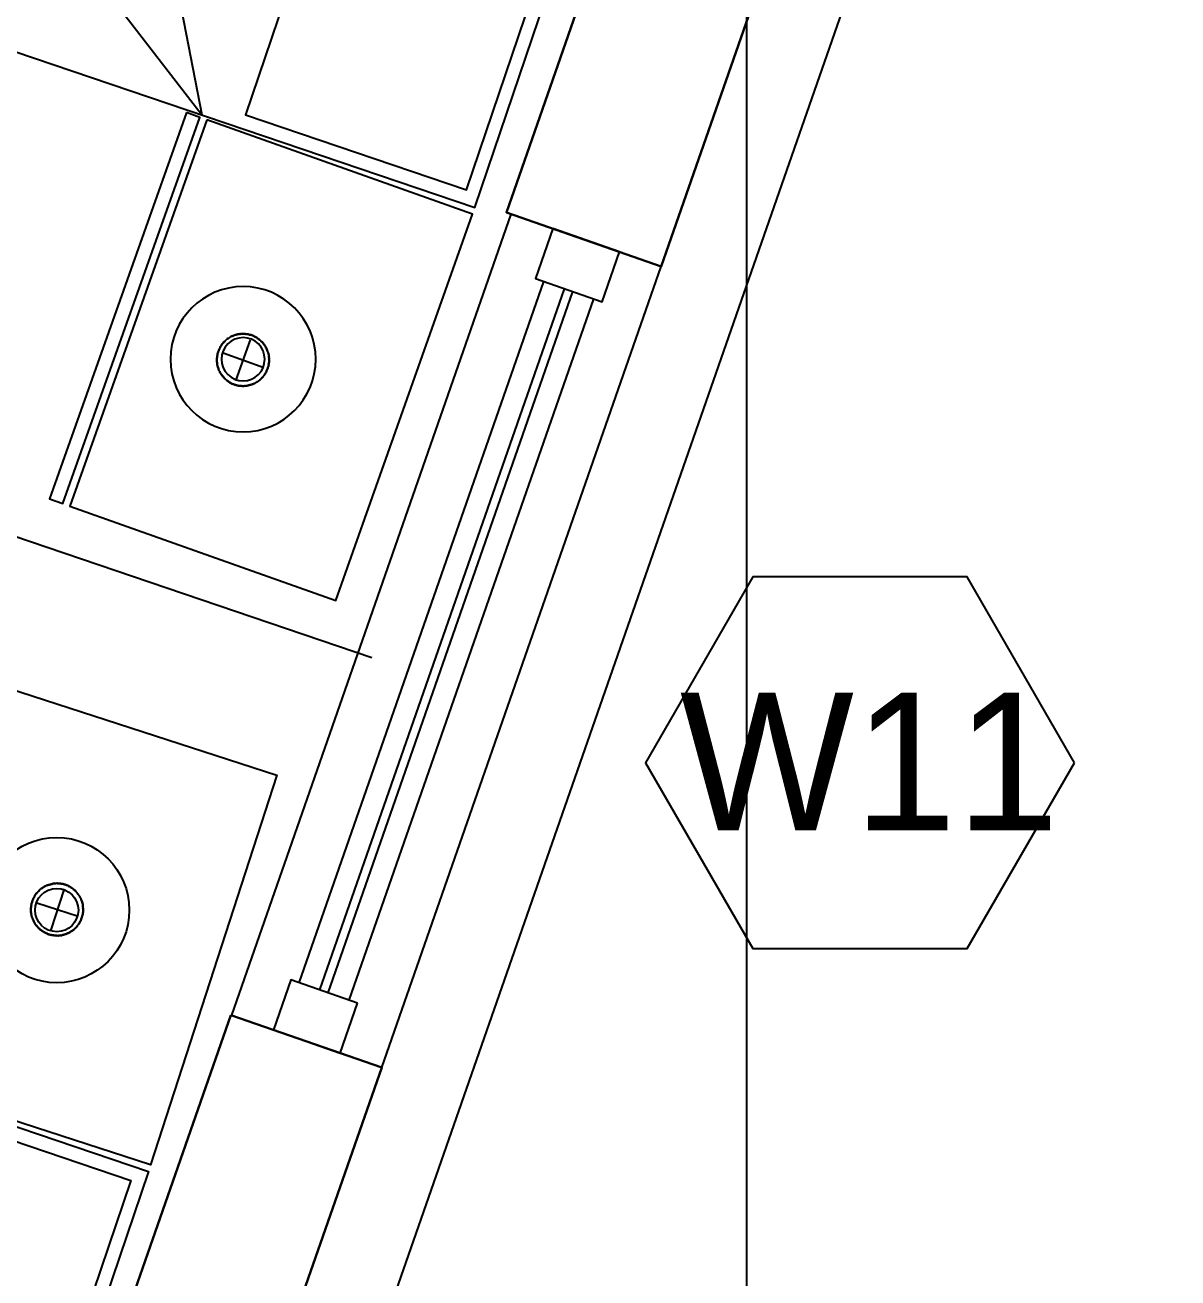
# Model space of a CAD drawing. Header units: millimetres. Extents: x 173236 to 801264, y -94969 to 615039.
# Drawn here: x 651589 to 653248, y 62637 to 64440 of the extents above; entities that cross this region are included whole.
import ezdxf
from ezdxf.enums import TextEntityAlignment as Align

# ---------------------------------------------------------------- set-up
doc = ezdxf.new("R2010")
doc.units = ezdxf.units.MM
doc.header["$MEASUREMENT"] = 0
doc.header["$PDMODE"] = 2
doc.layers.add('00-Def-points', color=7, linetype='Continuous', plot=False)
for name, color, linetype in [('VOX-A-ANNO-DIMS', 160, 'Continuous'), ('VOX-A-ANNO-GRID-LINE', 254, 'Continuous'), ('VOX-A-ANNO-WNTAG', 183, 'Continuous'), ('VOX-A-ELEV-1-NEAR', 130, 'Continuous'), ('VOX-A-FLOOR-LINE', 253, 'Continuous'), ('VOX-A-FURN-LAYOUT', 93, 'Continuous'), ('VOX-A-WINDOW', 2, 'Continuous'), ('VOX-A-WINDOW-SILL', 55, 'Continuous')]:
    doc.layers.add(name, color=color, linetype=linetype)
doc.layers.add('VOX-A-WALL-SECT', color=1, linetype='Continuous', lineweight=30)
doc.styles.add('1.5 mm Rotis Annotative', font='', dxfattribs={"height": 1.5})
doc.styles.add('2 mm Rotis Annotative', font='', dxfattribs={"height": 2})
doc.styles.get('1.5 mm Rotis Annotative').set_extended_font_data('Rotis Sans Serif')
doc.styles.get('2 mm Rotis Annotative').set_extended_font_data('Rotis Sans Serif')
doc.linetypes.add('ZIGZAG', pattern='A,0.0001,-0.2,[131,ltypeshp.shx,S=0.2,R=0,X=-0.2,Y=0],-0.4,[131,ltypeshp.shx,S=0.2,R=180,X=0.2,Y=0],-0.2', length=0.8001)
doc.dimstyles.new('1.5 mm Rotis Annotative', dxfattribs={"dimtxt": 1.5, "dimasz": 1, "dimexe": 1.5, "dimexo": 0, "dimgap": 1, "dimtad": 1, "dimdec": 0, "dimrnd": 5, "dimzin": 0, "dimdsep": 46, "dimtxsty": '1.5 mm Rotis Annotative', "dimblk": 'ARCHTICK', "dimcen": 0.09, "dimdle": 1, "dimadec": 0, "dimazin": 0, "dimtfac": 1, "dimtdec": 0, "dimtofl": 0, "dimtmove": 1, "dimatfit": 3, "dimfxl": 2, "dimfxlon": 1, "dimtolj": 1, "dimtzin": 0, "dimarcsym": 0})

# ---------------------------------------------------------------- blocks, each defined once
blk = doc.blocks.new('dd')
at = {"layer": 'VOX-A-ANNO-GRID-LINE', "transparency": 33554610}
blk.add_line((720702.9, 167663.3), (720702.9, 143734.2), dxfattribs=at)
blk = doc.blocks.new('VOX-A-WINDOW-TAG')
at = {"layer": 'VOX-A-ANNO-WNTAG'}
blk.add_lwpolyline([(3.114, -0.014), (1.571, 2.658), (-1.515, 2.658), (-3.059, -0.014), (-1.515, -2.687), (1.571, -2.687)], close=True, dxfattribs=at)
at = {"style": '2 mm Rotis Annotative', "flags": 1}
blk.add_attdef('WINDOWDIMENSION', text='', height=1.984, dxfattribs=at).set_placement((0.451, -3.053), align=Align.MIDDLE_CENTER)
at = {"layer": 'VOX-A-ANNO-WNTAG', "style": '2 mm Rotis Annotative'}
blk.add_attdef('W1', text='', height=1.984, dxfattribs=at).set_placement((0.163, 0.003), align=Align.MIDDLE)
blk = doc.blocks.new('DOOR & WINDOW')
at = {"xscale": 100, "yscale": 100, "zscale": 100}
blk.add_blockref('VOX-A-WINDOW-TAG', (767727.3, 146793.2), dxfattribs=at).add_auto_attribs({'W1': 'W11'})
blk = doc.blocks.new('*U367')
at = {"layer": 'VOX-A-WINDOW'}
for p, q in [((3, 1.5), (45.066, 1.5)), ((3, 0.25), (45.066, 0.25)), ((3, -0.25), (45.066, -0.25)), ((3, -1.5), (45.066, -1.5))]:
    blk.add_line(p, q, dxfattribs=at)
for points in [[(3, 2), (3, -2), (0, -2), (0, 2)], [(48.066, 2), (48.066, -2), (45.066, -2), (45.066, 2)]]:
    blk.add_lwpolyline(points, close=True, dxfattribs=at)
at = {"layer": 'VOX-A-WINDOW-SILL'}
for p, q in [((0, 4.5), (48.066, 4.5)), ((0, -4.5), (48.066, -4.5))]:
    blk.add_line(p, q, dxfattribs=at)
blk = doc.blocks.new('TYPICAL FLOOR PLAN')
at = {"layer": 'VOX-A-FLOOR-LINE'}
blk.add_lwpolyline([(990589.6, 124212.1), (998958.6, 121312), (995728.7, 112053.3), (994816.9, 112053.6), (994816.9, 112178.3), (985635.3, 112179.7)], dxfattribs=at)
at = {"layer": 'VOX-A-WALL-SECT'}
blk.add_lwpolyline([(998395.4, 120793.3), (998047.2, 119795.1), (998269.9, 119717.4), (998618.2, 120715.6)], dxfattribs=at)
blk.add_lwpolyline([(997650.6, 118640.2), (997392.9, 117901.6), (997610.1, 117825.8), (997867.8, 118564.6)], close=True, dxfattribs=at)
at = {"layer": 'VOX-A-ANNO-DIMS', "xscale": -25.39999999999998, "yscale": 25.39999999999998, "zscale": 25.4, "rotation": 250.7681533820967}
blk.add_blockref('*U367', (997759.9, 118602.3), dxfattribs=at)
blk = doc.blocks.new('BED3')
at = {"layer": 'VOX-A-FURN-LAYOUT', "lineweight": -3}
for points in [[(4932.245, 1312.428), (4932.245, 1276.436), (4854.251, 1276.436), (4854.251, 1312.428)], [(4891.245, 1312.644), (4901.044, 1296.641), (4870.569, 1276.436)], [(4868.252, 1311.643), (4868.252, 1277.241), (4855.037, 1277.241), (4855.037, 1311.643)]]:
    blk.add_lwpolyline(points, close=True, dxfattribs=at)
blk = doc.blocks.new('ST')
at = {"layer": 'VOX-A-FURN-LAYOUT', "lineweight": -3}
for points in [[(4870.235, 1276.043), (4870.235, 1252.833), (4854.251, 1252.833), (4854.251, 1276.043)], [(4871.452, 1276.043), (4871.452, 1252.833), (4870.647, 1252.833), (4870.647, 1276.043)], [(4863.264, 1265.302), (4863.284, 1265.322), (4863.323, 1265.322), (4863.362, 1265.341), (4863.323, 1265.322), (4863.284, 1265.322), (4863.264, 1265.302), (4863.225, 1265.302), (4863.186, 1265.283), (4863.146, 1265.263), (4863.127, 1265.243), (4863.087, 1265.243), (4863.048, 1265.224), (4863.028, 1265.204), (4863.048, 1265.224), (4863.087, 1265.243), (4863.127, 1265.243), (4863.146, 1265.263), (4863.186, 1265.283), (4863.225, 1265.302)], [(4863.5, 1265.361), (4863.46, 1265.361), (4863.421, 1265.361), (4863.402, 1265.341), (4863.362, 1265.341), (4863.402, 1265.341), (4863.421, 1265.361), (4863.46, 1265.361)], [(4863.539, 1265.381), (4863.5, 1265.361), (4863.539, 1265.381), (4863.578, 1265.381), (4863.618, 1265.381), (4863.578, 1265.381)], [(4863.716, 1265.4), (4863.676, 1265.4), (4863.637, 1265.381), (4863.618, 1265.381), (4863.637, 1265.381), (4863.676, 1265.4), (4863.716, 1265.4), (4863.755, 1265.4), (4863.794, 1265.4), (4863.834, 1265.4), (4863.853, 1265.381), (4863.834, 1265.4), (4863.794, 1265.4), (4863.755, 1265.4)], [(4864.01, 1265.361), (4863.971, 1265.381), (4863.932, 1265.381), (4863.892, 1265.381), (4863.853, 1265.381), (4863.892, 1265.381), (4863.932, 1265.381), (4863.971, 1265.381)], [(4864.069, 1265.361), (4864.05, 1265.361), (4864.01, 1265.361), (4864.05, 1265.361), (4864.069, 1265.361), (4864.108, 1265.341), (4864.148, 1265.341), (4864.108, 1265.341)], [(4864.324, 1265.283), (4864.344, 1265.263), (4864.383, 1265.243), (4864.423, 1265.243), (4864.442, 1265.224), (4864.481, 1265.204), (4864.442, 1265.224), (4864.423, 1265.243), (4864.383, 1265.243), (4864.344, 1265.263), (4864.324, 1265.283), (4864.285, 1265.302), (4864.246, 1265.302), (4864.226, 1265.322), (4864.187, 1265.322), (4864.148, 1265.341), (4864.187, 1265.322), (4864.226, 1265.322), (4864.246, 1265.302), (4864.285, 1265.302)], [(4862.518, 1264.733), (4862.498, 1264.713), (4862.479, 1264.674), (4862.459, 1264.635), (4862.439, 1264.615), (4862.439, 1264.576), (4862.42, 1264.536), (4862.4, 1264.517), (4862.38, 1264.477), (4862.38, 1264.438), (4862.361, 1264.419), (4862.341, 1264.379), (4862.341, 1264.34), (4862.322, 1264.301), (4862.322, 1264.281), (4862.302, 1264.242), (4862.302, 1264.203), (4862.302, 1264.163), (4862.282, 1264.124), (4862.282, 1264.085), (4862.282, 1264.065), (4862.282, 1264.026), (4862.282, 1263.987), (4862.282, 1263.947), (4862.282, 1263.908), (4862.282, 1263.869), (4862.282, 1263.849), (4862.282, 1263.81), (4862.282, 1263.771), (4862.282, 1263.731), (4862.282, 1263.692), (4862.302, 1263.653), (4862.302, 1263.633), (4862.302, 1263.594), (4862.322, 1263.555), (4862.322, 1263.515), (4862.341, 1263.476), (4862.341, 1263.456), (4862.361, 1263.417), (4862.38, 1263.378), (4862.38, 1263.339), (4862.4, 1263.319), (4862.42, 1263.28), (4862.4, 1263.319), (4862.38, 1263.339), (4862.38, 1263.378), (4862.361, 1263.417), (4862.341, 1263.456), (4862.341, 1263.476), (4862.322, 1263.515), (4862.322, 1263.555), (4862.302, 1263.594), (4862.302, 1263.633), (4862.302, 1263.653), (4862.282, 1263.692), (4862.282, 1263.731), (4862.282, 1263.771), (4862.282, 1263.81), (4862.282, 1263.849), (4862.282, 1263.869), (4862.282, 1263.908), (4862.282, 1263.947), (4862.282, 1263.987), (4862.282, 1264.026), (4862.282, 1264.065), (4862.282, 1264.085), (4862.282, 1264.124), (4862.302, 1264.163), (4862.302, 1264.203), (4862.302, 1264.242), (4862.322, 1264.281), (4862.322, 1264.301), (4862.341, 1264.34), (4862.341, 1264.379), (4862.361, 1264.419), (4862.38, 1264.438), (4862.38, 1264.477), (4862.4, 1264.517), (4862.42, 1264.536), (4862.439, 1264.576), (4862.439, 1264.615), (4862.459, 1264.635), (4862.479, 1264.674), (4862.498, 1264.713)], [(4862.557, 1264.792), (4862.538, 1264.772), (4862.518, 1264.733), (4862.538, 1264.772), (4862.557, 1264.792), (4862.596, 1264.831), (4862.616, 1264.851), (4862.596, 1264.831)], [(4862.734, 1264.988), (4862.714, 1264.968), (4862.675, 1264.929), (4862.655, 1264.909), (4862.636, 1264.87), (4862.616, 1264.851), (4862.636, 1264.87), (4862.655, 1264.909), (4862.675, 1264.929), (4862.714, 1264.968)], [(4862.852, 1265.086), (4862.812, 1265.067), (4862.793, 1265.027), (4862.754, 1265.008), (4862.734, 1264.988), (4862.754, 1265.008), (4862.793, 1265.027), (4862.812, 1265.067)], [(4862.97, 1265.165), (4862.93, 1265.145), (4862.911, 1265.125), (4862.871, 1265.106), (4862.852, 1265.086), (4862.871, 1265.106), (4862.911, 1265.125), (4862.93, 1265.145), (4862.97, 1265.165), (4862.989, 1265.184), (4863.028, 1265.204), (4862.989, 1265.184)], [(4864.599, 1265.125), (4864.58, 1265.145), (4864.54, 1265.165), (4864.521, 1265.184), (4864.481, 1265.204), (4864.521, 1265.184), (4864.54, 1265.165), (4864.58, 1265.145), (4864.599, 1265.125), (4864.639, 1265.106), (4864.658, 1265.086), (4864.639, 1265.106)], [(4864.717, 1265.027), (4864.697, 1265.067), (4864.658, 1265.086), (4864.697, 1265.067), (4864.717, 1265.027), (4864.756, 1265.008), (4864.776, 1264.988), (4864.756, 1265.008)], [(4864.835, 1264.929), (4864.796, 1264.968), (4864.776, 1264.988), (4864.796, 1264.968), (4864.835, 1264.929), (4864.855, 1264.909), (4864.874, 1264.87), (4864.894, 1264.851), (4864.874, 1264.87), (4864.855, 1264.909)], [(4864.992, 1264.733), (4864.972, 1264.772), (4864.933, 1264.792), (4864.913, 1264.831), (4864.894, 1264.851), (4864.913, 1264.831), (4864.933, 1264.792), (4864.972, 1264.772)], [(4865.031, 1264.674), (4865.051, 1264.635), (4865.051, 1264.615), (4865.071, 1264.576), (4865.09, 1264.536), (4865.11, 1264.517), (4865.129, 1264.477), (4865.129, 1264.438), (4865.149, 1264.419), (4865.169, 1264.379), (4865.169, 1264.34), (4865.188, 1264.301), (4865.188, 1264.281), (4865.188, 1264.242), (4865.208, 1264.203), (4865.208, 1264.163), (4865.208, 1264.124), (4865.228, 1264.085), (4865.228, 1264.065), (4865.228, 1264.026), (4865.228, 1263.987), (4865.228, 1263.947), (4865.228, 1263.908), (4865.228, 1263.869), (4865.228, 1263.849), (4865.228, 1263.81), (4865.228, 1263.771), (4865.228, 1263.731), (4865.208, 1263.692), (4865.208, 1263.653), (4865.208, 1263.633), (4865.188, 1263.594), (4865.188, 1263.555), (4865.188, 1263.515), (4865.169, 1263.476), (4865.169, 1263.456), (4865.149, 1263.417), (4865.129, 1263.378), (4865.129, 1263.339), (4865.11, 1263.319), (4865.09, 1263.28), (4865.11, 1263.319), (4865.129, 1263.339), (4865.129, 1263.378), (4865.149, 1263.417), (4865.169, 1263.456), (4865.169, 1263.476), (4865.188, 1263.515), (4865.188, 1263.555), (4865.188, 1263.594), (4865.208, 1263.633), (4865.208, 1263.653), (4865.208, 1263.692), (4865.228, 1263.731), (4865.228, 1263.771), (4865.228, 1263.81), (4865.228, 1263.849), (4865.228, 1263.869), (4865.228, 1263.908), (4865.228, 1263.947), (4865.228, 1263.987), (4865.228, 1264.026), (4865.228, 1264.065), (4865.228, 1264.085), (4865.208, 1264.124), (4865.208, 1264.163), (4865.208, 1264.203), (4865.188, 1264.242), (4865.188, 1264.281), (4865.188, 1264.301), (4865.169, 1264.34), (4865.169, 1264.379), (4865.149, 1264.419), (4865.129, 1264.438), (4865.129, 1264.477), (4865.11, 1264.517), (4865.09, 1264.536), (4865.071, 1264.576), (4865.051, 1264.615), (4865.051, 1264.635), (4865.031, 1264.674), (4865.012, 1264.713), (4864.992, 1264.733), (4865.012, 1264.713)], [(4862.439, 1263.221), (4862.459, 1263.181), (4862.479, 1263.142), (4862.459, 1263.181), (4862.439, 1263.221), (4862.439, 1263.24), (4862.42, 1263.28), (4862.439, 1263.24)], [(4865.031, 1263.142), (4865.051, 1263.181), (4865.051, 1263.221), (4865.071, 1263.24), (4865.09, 1263.28), (4865.071, 1263.24), (4865.051, 1263.221), (4865.051, 1263.181)], [(4862.479, 1263.142), (4862.498, 1263.123), (4862.518, 1263.083), (4862.498, 1263.123)], [(4862.518, 1263.083), (4862.538, 1263.064), (4862.557, 1263.024), (4862.596, 1263.005), (4862.616, 1262.965), (4862.596, 1263.005), (4862.557, 1263.024), (4862.538, 1263.064)], [(4862.675, 1262.887), (4862.714, 1262.867), (4862.734, 1262.848), (4862.714, 1262.867), (4862.675, 1262.887), (4862.655, 1262.926), (4862.636, 1262.946), (4862.616, 1262.965), (4862.636, 1262.946), (4862.655, 1262.926)], [(4862.793, 1262.789), (4862.812, 1262.769), (4862.852, 1262.749), (4862.812, 1262.769), (4862.793, 1262.789), (4862.754, 1262.808), (4862.734, 1262.848), (4862.754, 1262.808)], [(4862.911, 1262.71), (4862.93, 1262.691), (4862.97, 1262.671), (4862.989, 1262.651), (4863.028, 1262.632), (4862.989, 1262.651), (4862.97, 1262.671), (4862.93, 1262.691), (4862.911, 1262.71), (4862.871, 1262.73), (4862.852, 1262.749), (4862.871, 1262.73)], [(4863.186, 1262.553), (4863.146, 1262.553), (4863.127, 1262.573), (4863.087, 1262.592), (4863.048, 1262.612), (4863.028, 1262.632), (4863.048, 1262.612), (4863.087, 1262.592), (4863.127, 1262.573), (4863.146, 1262.553), (4863.186, 1262.553), (4863.225, 1262.533), (4863.264, 1262.514), (4863.284, 1262.514), (4863.323, 1262.494), (4863.362, 1262.494), (4863.323, 1262.494), (4863.284, 1262.514), (4863.264, 1262.514), (4863.225, 1262.533)], [(4863.421, 1262.475), (4863.46, 1262.455), (4863.5, 1262.455), (4863.46, 1262.455), (4863.421, 1262.475), (4863.402, 1262.475), (4863.362, 1262.494), (4863.402, 1262.475)], [(4863.5, 1262.455), (4863.539, 1262.455)], [(4863.676, 1262.435), (4863.716, 1262.435), (4863.755, 1262.435), (4863.794, 1262.435), (4863.834, 1262.435), (4863.794, 1262.435), (4863.755, 1262.435), (4863.716, 1262.435), (4863.676, 1262.435), (4863.637, 1262.435), (4863.618, 1262.435), (4863.578, 1262.435), (4863.539, 1262.455), (4863.578, 1262.435), (4863.618, 1262.435), (4863.637, 1262.435)], [(4863.834, 1262.435), (4863.853, 1262.435), (4863.892, 1262.435), (4863.932, 1262.435), (4863.971, 1262.455), (4864.01, 1262.455), (4863.971, 1262.455), (4863.932, 1262.435), (4863.892, 1262.435), (4863.853, 1262.435)], [(4864.01, 1262.455), (4864.05, 1262.455), (4864.069, 1262.475), (4864.108, 1262.475), (4864.148, 1262.494), (4864.108, 1262.475), (4864.069, 1262.475), (4864.05, 1262.455)], [(4864.246, 1262.514), (4864.226, 1262.514), (4864.187, 1262.494), (4864.148, 1262.494), (4864.187, 1262.494), (4864.226, 1262.514), (4864.246, 1262.514), (4864.285, 1262.533), (4864.324, 1262.553), (4864.344, 1262.553), (4864.383, 1262.573), (4864.423, 1262.592), (4864.442, 1262.612), (4864.481, 1262.632), (4864.442, 1262.612), (4864.423, 1262.592), (4864.383, 1262.573), (4864.344, 1262.553), (4864.324, 1262.553), (4864.285, 1262.533)], [(4864.54, 1262.671), (4864.58, 1262.691), (4864.599, 1262.71), (4864.639, 1262.73), (4864.658, 1262.749), (4864.639, 1262.73), (4864.599, 1262.71), (4864.58, 1262.691), (4864.54, 1262.671), (4864.521, 1262.651), (4864.481, 1262.632), (4864.521, 1262.651)], [(4864.658, 1262.749), (4864.697, 1262.769), (4864.717, 1262.789), (4864.756, 1262.808), (4864.776, 1262.848), (4864.756, 1262.808), (4864.717, 1262.789), (4864.697, 1262.769)], [(4864.776, 1262.848), (4864.796, 1262.867), (4864.835, 1262.887), (4864.855, 1262.926), (4864.874, 1262.946), (4864.894, 1262.965), (4864.874, 1262.946), (4864.855, 1262.926), (4864.835, 1262.887), (4864.796, 1262.867)], [(4864.933, 1263.024), (4864.972, 1263.064), (4864.992, 1263.083), (4864.972, 1263.064), (4864.933, 1263.024), (4864.913, 1263.005), (4864.894, 1262.965), (4864.913, 1263.005)], [(4864.992, 1263.083), (4865.012, 1263.123), (4865.031, 1263.142), (4865.012, 1263.123)]]:
    blk.add_lwpolyline(points, close=True, dxfattribs=at)
for points in [[(4863.186, 1265.283), (4863.225, 1265.302), (4863.186, 1265.283)], [(4863.225, 1265.302), (4863.225, 1265.302)], [(4863.225, 1265.302), (4863.264, 1265.302), (4863.225, 1265.302)], [(4863.264, 1265.302), (4863.284, 1265.322), (4863.264, 1265.302)], [(4863.264, 1265.302), (4863.264, 1265.302)], [(4863.284, 1265.322), (4863.284, 1265.322)], [(4863.284, 1265.322), (4863.323, 1265.322), (4863.284, 1265.322)], [(4863.323, 1265.322), (4863.362, 1265.341), (4863.323, 1265.322)], [(4863.323, 1265.322), (4863.323, 1265.322)], [(4863.362, 1265.341), (4863.362, 1265.341)], [(4863.362, 1265.341), (4863.402, 1265.341), (4863.362, 1265.341)], [(4863.402, 1265.341), (4863.421, 1265.361), (4863.402, 1265.341)], [(4863.402, 1265.341), (4863.402, 1265.341)], [(4863.421, 1265.361), (4863.421, 1265.361)], [(4863.421, 1265.361), (4863.46, 1265.361), (4863.421, 1265.361)], [(4863.46, 1265.361), (4863.46, 1265.361)], [(4863.46, 1265.361), (4863.5, 1265.361), (4863.46, 1265.361)], [(4863.5, 1265.361), (4863.539, 1265.381), (4863.5, 1265.361)], [(4863.5, 1265.361), (4863.5, 1265.361)], [(4863.539, 1265.381), (4863.539, 1265.381)], [(4863.539, 1265.381), (4863.578, 1265.381), (4863.539, 1265.381)], [(4863.578, 1265.381), (4863.578, 1265.381)], [(4863.578, 1265.381), (4863.618, 1265.381), (4863.578, 1265.381)], [(4863.618, 1265.381), (4863.618, 1265.381)], [(4863.618, 1265.381), (4863.637, 1265.381), (4863.618, 1265.381)], [(4863.637, 1265.381), (4863.676, 1265.4), (4863.637, 1265.381)], [(4863.637, 1265.381), (4863.637, 1265.381)], [(4863.676, 1265.4), (4863.676, 1265.4)], [(4863.676, 1265.4), (4863.716, 1265.4), (4863.676, 1265.4)], [(4863.716, 1265.4), (4863.716, 1265.4)], [(4863.716, 1265.4), (4863.755, 1265.4), (4863.716, 1265.4)], [(4863.755, 1265.4), (4863.794, 1265.4), (4863.755, 1265.4)], [(4863.755, 1265.4), (4863.755, 1265.4)], [(4863.794, 1265.4), (4863.794, 1265.4)], [(4863.794, 1265.4), (4863.834, 1265.4), (4863.794, 1265.4)], [(4863.834, 1265.4), (4863.834, 1265.4)], [(4863.834, 1265.4), (4863.853, 1265.381), (4863.834, 1265.4)], [(4863.853, 1265.381), (4863.853, 1265.381)], [(4863.853, 1265.381), (4863.892, 1265.381), (4863.853, 1265.381)], [(4863.892, 1265.381), (4863.892, 1265.381)], [(4863.892, 1265.381), (4863.932, 1265.381), (4863.892, 1265.381)], [(4863.932, 1265.381), (4863.932, 1265.381)], [(4863.932, 1265.381), (4863.971, 1265.381), (4863.932, 1265.381)], [(4863.971, 1265.381), (4863.971, 1265.381)], [(4863.971, 1265.381), (4864.01, 1265.361), (4863.971, 1265.381)], [(4864.01, 1265.361), (4864.01, 1265.361)], [(4864.01, 1265.361), (4864.05, 1265.361), (4864.01, 1265.361)], [(4864.05, 1265.361), (4864.05, 1265.361)], [(4864.05, 1265.361), (4864.069, 1265.361), (4864.05, 1265.361)], [(4864.069, 1265.361), (4864.069, 1265.361)], [(4864.069, 1265.361), (4864.108, 1265.341), (4864.069, 1265.361)], [(4864.108, 1265.341), (4864.108, 1265.341)], [(4864.108, 1265.341), (4864.148, 1265.341), (4864.108, 1265.341)], [(4864.148, 1265.341), (4864.148, 1265.341)], [(4864.148, 1265.341), (4864.187, 1265.322), (4864.148, 1265.341)], [(4864.187, 1265.322), (4864.187, 1265.322)], [(4864.187, 1265.322), (4864.226, 1265.322), (4864.187, 1265.322)], [(4864.226, 1265.322), (4864.226, 1265.322)], [(4864.226, 1265.322), (4864.246, 1265.302), (4864.226, 1265.322)], [(4864.246, 1265.302), (4864.246, 1265.302)], [(4864.246, 1265.302), (4864.285, 1265.302), (4864.246, 1265.302)], [(4864.285, 1265.302), (4864.285, 1265.302)], [(4864.285, 1265.302), (4864.324, 1265.283), (4864.285, 1265.302)], [(4862.42, 1264.536), (4862.439, 1264.576), (4862.42, 1264.536)], [(4862.439, 1264.615), (4862.459, 1264.635), (4862.439, 1264.615)], [(4862.439, 1264.615), (4862.439, 1264.615)], [(4862.439, 1264.576), (4862.439, 1264.615), (4862.439, 1264.576)], [(4862.439, 1264.576), (4862.439, 1264.576)], [(4862.459, 1264.635), (4862.479, 1264.674), (4862.459, 1264.635)], [(4862.459, 1264.635), (4862.459, 1264.635)], [(4862.479, 1264.674), (4862.498, 1264.713), (4862.479, 1264.674)], [(4862.479, 1264.674), (4862.479, 1264.674)], [(4862.498, 1264.713), (4862.518, 1264.733), (4862.498, 1264.713)], [(4862.498, 1264.713), (4862.498, 1264.713)], [(4862.518, 1264.733), (4862.538, 1264.772), (4862.518, 1264.733)], [(4862.518, 1264.733), (4862.518, 1264.733)], [(4862.538, 1264.772), (4862.557, 1264.792), (4862.538, 1264.772)], [(4862.538, 1264.772), (4862.538, 1264.772)], [(4862.557, 1264.792), (4862.596, 1264.831), (4862.557, 1264.792)], [(4862.557, 1264.792), (4862.557, 1264.792)], [(4862.596, 1264.831), (4862.616, 1264.851), (4862.596, 1264.831)], [(4862.596, 1264.831), (4862.596, 1264.831)], [(4862.616, 1264.851), (4862.636, 1264.87), (4862.616, 1264.851)], [(4862.616, 1264.851), (4862.616, 1264.851)], [(4862.636, 1264.87), (4862.655, 1264.909), (4862.636, 1264.87)], [(4862.636, 1264.87), (4862.636, 1264.87)], [(4862.655, 1264.909), (4862.675, 1264.929), (4862.655, 1264.909)], [(4862.655, 1264.909), (4862.655, 1264.909)], [(4862.675, 1264.929), (4862.714, 1264.968), (4862.675, 1264.929)], [(4862.675, 1264.929), (4862.675, 1264.929)], [(4862.714, 1264.968), (4862.734, 1264.988), (4862.714, 1264.968)], [(4862.714, 1264.968), (4862.714, 1264.968)], [(4862.734, 1264.988), (4862.754, 1265.008), (4862.734, 1264.988)], [(4862.734, 1264.988), (4862.734, 1264.988)], [(4862.754, 1265.008), (4862.793, 1265.027), (4862.754, 1265.008)], [(4862.754, 1265.008), (4862.754, 1265.008)], [(4862.793, 1265.027), (4862.812, 1265.067), (4862.793, 1265.027)], [(4862.793, 1265.027), (4862.793, 1265.027)], [(4862.812, 1265.067), (4862.852, 1265.086), (4862.812, 1265.067)], [(4862.812, 1265.067), (4862.812, 1265.067)], [(4862.852, 1265.086), (4862.871, 1265.106), (4862.852, 1265.086)], [(4862.852, 1265.086), (4862.852, 1265.086)], [(4862.871, 1265.106), (4862.911, 1265.125), (4862.871, 1265.106)], [(4862.871, 1265.106), (4862.871, 1265.106)], [(4862.911, 1265.125), (4862.93, 1265.145), (4862.911, 1265.125)], [(4862.911, 1265.125), (4862.911, 1265.125)], [(4862.93, 1265.145), (4862.97, 1265.165), (4862.93, 1265.145)], [(4862.93, 1265.145), (4862.93, 1265.145)], [(4862.97, 1265.165), (4862.989, 1265.184), (4862.97, 1265.165)], [(4862.97, 1265.165), (4862.97, 1265.165)], [(4862.989, 1265.184), (4863.028, 1265.204), (4862.989, 1265.184)], [(4862.989, 1265.184), (4862.989, 1265.184)], [(4863.028, 1265.204), (4863.048, 1265.224), (4863.028, 1265.204)], [(4863.028, 1265.204), (4863.028, 1265.204)], [(4863.048, 1265.224), (4863.087, 1265.243), (4863.048, 1265.224)], [(4863.048, 1265.224), (4863.048, 1265.224)], [(4863.087, 1265.243), (4863.087, 1265.243)], [(4863.087, 1265.243), (4863.127, 1265.243), (4863.087, 1265.243)], [(4863.127, 1265.243), (4863.146, 1265.263), (4863.127, 1265.243)], [(4863.127, 1265.243), (4863.127, 1265.243)], [(4863.146, 1265.263), (4863.186, 1265.283), (4863.146, 1265.263)], [(4863.146, 1265.263), (4863.146, 1265.263)], [(4863.186, 1265.283), (4863.186, 1265.283)], [(4863.735, 1262.671), (4863.735, 1265.125)], [(4864.324, 1265.283), (4864.324, 1265.283)], [(4864.324, 1265.283), (4864.344, 1265.263), (4864.324, 1265.283)], [(4864.344, 1265.263), (4864.344, 1265.263)], [(4864.344, 1265.263), (4864.383, 1265.243), (4864.344, 1265.263)], [(4864.383, 1265.243), (4864.383, 1265.243)], [(4864.383, 1265.243), (4864.423, 1265.243), (4864.383, 1265.243)], [(4864.423, 1265.243), (4864.423, 1265.243)], [(4864.423, 1265.243), (4864.442, 1265.224), (4864.423, 1265.243)], [(4864.442, 1265.224), (4864.442, 1265.224)], [(4864.442, 1265.224), (4864.481, 1265.204), (4864.442, 1265.224)], [(4864.481, 1265.204), (4864.481, 1265.204)], [(4864.481, 1265.204), (4864.521, 1265.184), (4864.481, 1265.204)], [(4864.521, 1265.184), (4864.521, 1265.184)], [(4864.521, 1265.184), (4864.54, 1265.165), (4864.521, 1265.184)], [(4864.54, 1265.165), (4864.54, 1265.165)], [(4864.54, 1265.165), (4864.58, 1265.145), (4864.54, 1265.165)], [(4864.58, 1265.145), (4864.58, 1265.145)], [(4864.58, 1265.145), (4864.599, 1265.125), (4864.58, 1265.145)], [(4864.599, 1265.125), (4864.599, 1265.125)], [(4864.599, 1265.125), (4864.639, 1265.106), (4864.599, 1265.125)], [(4864.639, 1265.106), (4864.639, 1265.106)], [(4864.639, 1265.106), (4864.658, 1265.086), (4864.639, 1265.106)], [(4864.658, 1265.086), (4864.658, 1265.086)], [(4864.658, 1265.086), (4864.697, 1265.067), (4864.658, 1265.086)], [(4864.697, 1265.067), (4864.697, 1265.067)], [(4864.697, 1265.067), (4864.717, 1265.027), (4864.697, 1265.067)], [(4864.717, 1265.027), (4864.717, 1265.027)], [(4864.717, 1265.027), (4864.756, 1265.008), (4864.717, 1265.027)], [(4864.756, 1265.008), (4864.756, 1265.008)], [(4864.756, 1265.008), (4864.776, 1264.988), (4864.756, 1265.008)], [(4864.776, 1264.988), (4864.776, 1264.988)], [(4864.776, 1264.988), (4864.796, 1264.968), (4864.776, 1264.988)], [(4864.796, 1264.968), (4864.796, 1264.968)], [(4864.796, 1264.968), (4864.835, 1264.929), (4864.796, 1264.968)], [(4864.835, 1264.929), (4864.835, 1264.929)], [(4864.835, 1264.929), (4864.855, 1264.909), (4864.835, 1264.929)], [(4864.855, 1264.909), (4864.855, 1264.909)], [(4864.855, 1264.909), (4864.874, 1264.87), (4864.855, 1264.909)], [(4864.874, 1264.87), (4864.874, 1264.87)], [(4864.874, 1264.87), (4864.894, 1264.851), (4864.874, 1264.87)], [(4864.894, 1264.851), (4864.894, 1264.851)], [(4864.894, 1264.851), (4864.913, 1264.831), (4864.894, 1264.851)], [(4864.913, 1264.831), (4864.913, 1264.831)], [(4864.913, 1264.831), (4864.933, 1264.792), (4864.913, 1264.831)], [(4864.933, 1264.792), (4864.933, 1264.792)], [(4864.933, 1264.792), (4864.972, 1264.772), (4864.933, 1264.792)], [(4864.972, 1264.772), (4864.972, 1264.772)], [(4864.972, 1264.772), (4864.992, 1264.733), (4864.972, 1264.772)], [(4864.992, 1264.733), (4864.992, 1264.733)], [(4864.992, 1264.733), (4865.012, 1264.713), (4864.992, 1264.733)], [(4865.012, 1264.713), (4865.012, 1264.713)], [(4865.012, 1264.713), (4865.031, 1264.674), (4865.012, 1264.713)], [(4865.031, 1264.674), (4865.031, 1264.674)], [(4865.031, 1264.674), (4865.051, 1264.635), (4865.031, 1264.674)], [(4865.051, 1264.635), (4865.051, 1264.635)], [(4865.051, 1264.635), (4865.051, 1264.615), (4865.051, 1264.635)], [(4865.051, 1264.615), (4865.051, 1264.615)], [(4865.051, 1264.615), (4865.071, 1264.576), (4865.051, 1264.615)], [(4865.071, 1264.576), (4865.071, 1264.576)], [(4865.071, 1264.576), (4865.09, 1264.536), (4865.071, 1264.576)], [(4862.282, 1264.124), (4862.302, 1264.163), (4862.282, 1264.124)], [(4862.282, 1264.124), (4862.282, 1264.124)], [(4862.282, 1264.085), (4862.282, 1264.124), (4862.282, 1264.085)], [(4862.282, 1264.085), (4862.282, 1264.085)], [(4862.282, 1264.065), (4862.282, 1264.085), (4862.282, 1264.065)], [(4862.282, 1264.065), (4862.282, 1264.065)], [(4862.282, 1264.026), (4862.282, 1264.065), (4862.282, 1264.026)], [(4862.282, 1264.026), (4862.282, 1264.026)], [(4862.282, 1263.987), (4862.282, 1264.026), (4862.282, 1263.987)], [(4862.282, 1263.987), (4862.282, 1263.987)], [(4862.282, 1263.947), (4862.282, 1263.987), (4862.282, 1263.947)], [(4862.282, 1263.947), (4862.282, 1263.947)], [(4862.282, 1263.908), (4862.282, 1263.947), (4862.282, 1263.908)], [(4862.282, 1263.908), (4862.282, 1263.908)], [(4862.282, 1263.869), (4862.282, 1263.908), (4862.282, 1263.869)], [(4862.282, 1263.869), (4862.282, 1263.869)], [(4862.282, 1263.849), (4862.282, 1263.869), (4862.282, 1263.849)], [(4862.302, 1264.242), (4862.322, 1264.281), (4862.302, 1264.242)], [(4862.302, 1264.242), (4862.302, 1264.242)], [(4862.302, 1264.203), (4862.302, 1264.242), (4862.302, 1264.203)], [(4862.302, 1264.203), (4862.302, 1264.203)], [(4862.302, 1264.163), (4862.302, 1264.203), (4862.302, 1264.163)], [(4862.302, 1264.163), (4862.302, 1264.163)], [(4862.322, 1264.301), (4862.341, 1264.34), (4862.322, 1264.301)], [(4862.322, 1264.301), (4862.322, 1264.301)], [(4862.322, 1264.281), (4862.322, 1264.301), (4862.322, 1264.281)], [(4862.322, 1264.281), (4862.322, 1264.281)], [(4862.341, 1264.379), (4862.361, 1264.419), (4862.341, 1264.379)], [(4862.341, 1264.379), (4862.341, 1264.379)], [(4862.341, 1264.34), (4862.341, 1264.379), (4862.341, 1264.34)], [(4862.341, 1264.34), (4862.341, 1264.34)], [(4862.361, 1264.419), (4862.38, 1264.438), (4862.361, 1264.419)], [(4862.361, 1264.419), (4862.361, 1264.419)], [(4862.38, 1264.477), (4862.4, 1264.517), (4862.38, 1264.477)], [(4862.38, 1264.477), (4862.38, 1264.477)], [(4862.38, 1264.438), (4862.38, 1264.477), (4862.38, 1264.438)], [(4862.38, 1264.438), (4862.38, 1264.438)], [(4862.4, 1264.517), (4862.42, 1264.536), (4862.4, 1264.517)], [(4862.4, 1264.517), (4862.4, 1264.517)], [(4862.42, 1264.536), (4862.42, 1264.536)], [(4864.953, 1263.908), (4862.498, 1263.908)], [(4865.09, 1264.536), (4865.09, 1264.536)], [(4865.09, 1264.536), (4865.11, 1264.517), (4865.09, 1264.536)], [(4865.11, 1264.517), (4865.11, 1264.517)], [(4865.11, 1264.517), (4865.129, 1264.477), (4865.11, 1264.517)], [(4865.129, 1264.477), (4865.129, 1264.477)], [(4865.129, 1264.477), (4865.129, 1264.438), (4865.129, 1264.477)], [(4865.129, 1264.438), (4865.129, 1264.438)], [(4865.129, 1264.438), (4865.149, 1264.419), (4865.129, 1264.438)], [(4865.149, 1264.419), (4865.149, 1264.419)], [(4865.149, 1264.419), (4865.169, 1264.379), (4865.149, 1264.419)], [(4865.169, 1264.379), (4865.169, 1264.379)], [(4865.169, 1264.379), (4865.169, 1264.34), (4865.169, 1264.379)], [(4865.169, 1264.34), (4865.169, 1264.34)], [(4865.169, 1264.34), (4865.188, 1264.301), (4865.169, 1264.34)], [(4865.188, 1264.301), (4865.188, 1264.301)], [(4865.188, 1264.301), (4865.188, 1264.281), (4865.188, 1264.301)], [(4865.188, 1264.281), (4865.188, 1264.281)], [(4865.188, 1264.281), (4865.188, 1264.242), (4865.188, 1264.281)], [(4865.188, 1264.242), (4865.188, 1264.242)], [(4865.188, 1264.242), (4865.208, 1264.203), (4865.188, 1264.242)], [(4865.208, 1264.203), (4865.208, 1264.203)], [(4865.208, 1264.203), (4865.208, 1264.163), (4865.208, 1264.203)], [(4865.208, 1264.163), (4865.208, 1264.163)], [(4865.208, 1264.163), (4865.208, 1264.124), (4865.208, 1264.163)], [(4865.208, 1264.124), (4865.208, 1264.124)], [(4865.208, 1264.124), (4865.228, 1264.085), (4865.208, 1264.124)], [(4865.228, 1264.085), (4865.228, 1264.085)], [(4865.228, 1264.085), (4865.228, 1264.065), (4865.228, 1264.085)], [(4865.228, 1264.065), (4865.228, 1264.065)], [(4865.228, 1264.065), (4865.228, 1264.026), (4865.228, 1264.065)], [(4865.228, 1264.026), (4865.228, 1264.026)], [(4865.228, 1264.026), (4865.228, 1263.987), (4865.228, 1264.026)], [(4865.228, 1263.987), (4865.228, 1263.987)], [(4865.228, 1263.987), (4865.228, 1263.947), (4865.228, 1263.987)], [(4865.228, 1263.947), (4865.228, 1263.947)], [(4865.228, 1263.947), (4865.228, 1263.908), (4865.228, 1263.947)], [(4865.228, 1263.908), (4865.228, 1263.908)], [(4865.228, 1263.908), (4865.228, 1263.869), (4865.228, 1263.908)], [(4865.228, 1263.869), (4865.228, 1263.869)], [(4865.228, 1263.869), (4865.228, 1263.849), (4865.228, 1263.869)], [(4862.282, 1263.849), (4862.282, 1263.849)], [(4862.282, 1263.81), (4862.282, 1263.849), (4862.282, 1263.81)], [(4862.282, 1263.81), (4862.282, 1263.81)], [(4862.282, 1263.771), (4862.282, 1263.81), (4862.282, 1263.771)], [(4862.282, 1263.771), (4862.282, 1263.771)], [(4862.282, 1263.731), (4862.282, 1263.771), (4862.282, 1263.731)], [(4862.282, 1263.731), (4862.282, 1263.731)], [(4862.282, 1263.692), (4862.282, 1263.731), (4862.282, 1263.692)], [(4862.282, 1263.692), (4862.282, 1263.692)], [(4862.302, 1263.653), (4862.282, 1263.692), (4862.302, 1263.653)], [(4862.302, 1263.653), (4862.302, 1263.653)], [(4862.302, 1263.633), (4862.302, 1263.653), (4862.302, 1263.633)], [(4862.302, 1263.633), (4862.302, 1263.633)], [(4862.302, 1263.594), (4862.302, 1263.633), (4862.302, 1263.594)], [(4862.302, 1263.594), (4862.302, 1263.594)], [(4862.322, 1263.555), (4862.302, 1263.594), (4862.322, 1263.555)], [(4862.322, 1263.555), (4862.322, 1263.555)], [(4862.322, 1263.515), (4862.322, 1263.555), (4862.322, 1263.515)], [(4862.322, 1263.515), (4862.322, 1263.515)], [(4862.341, 1263.476), (4862.322, 1263.515), (4862.341, 1263.476)], [(4862.341, 1263.476), (4862.341, 1263.476)], [(4862.341, 1263.456), (4862.341, 1263.476), (4862.341, 1263.456)], [(4862.341, 1263.456), (4862.341, 1263.456)], [(4862.361, 1263.417), (4862.341, 1263.456), (4862.361, 1263.417)], [(4862.361, 1263.417), (4862.361, 1263.417)], [(4862.38, 1263.378), (4862.361, 1263.417), (4862.38, 1263.378)], [(4862.38, 1263.378), (4862.38, 1263.378)], [(4862.38, 1263.339), (4862.38, 1263.378), (4862.38, 1263.339)], [(4862.38, 1263.339), (4862.38, 1263.339)], [(4862.4, 1263.319), (4862.38, 1263.339), (4862.4, 1263.319)], [(4862.4, 1263.319), (4862.4, 1263.319)], [(4862.42, 1263.28), (4862.4, 1263.319), (4862.42, 1263.28)], [(4862.42, 1263.28), (4862.42, 1263.28)], [(4862.439, 1263.24), (4862.42, 1263.28), (4862.439, 1263.24)], [(4862.439, 1263.24), (4862.439, 1263.24)], [(4862.439, 1263.221), (4862.439, 1263.24), (4862.439, 1263.221)], [(4862.439, 1263.221), (4862.439, 1263.221)], [(4862.459, 1263.181), (4862.439, 1263.221), (4862.459, 1263.181)], [(4862.459, 1263.181), (4862.459, 1263.181)], [(4862.479, 1263.142), (4862.459, 1263.181), (4862.479, 1263.142)], [(4865.051, 1263.181), (4865.031, 1263.142), (4865.051, 1263.181)], [(4865.071, 1263.24), (4865.051, 1263.221), (4865.071, 1263.24)], [(4865.051, 1263.221), (4865.051, 1263.221)], [(4865.051, 1263.221), (4865.051, 1263.181), (4865.051, 1263.221)], [(4865.051, 1263.181), (4865.051, 1263.181)], [(4865.09, 1263.28), (4865.071, 1263.24), (4865.09, 1263.28)], [(4865.071, 1263.24), (4865.071, 1263.24)], [(4865.11, 1263.319), (4865.09, 1263.28), (4865.11, 1263.319)], [(4865.09, 1263.28), (4865.09, 1263.28)], [(4865.129, 1263.339), (4865.11, 1263.319), (4865.129, 1263.339)], [(4865.11, 1263.319), (4865.11, 1263.319)], [(4865.149, 1263.417), (4865.129, 1263.378), (4865.149, 1263.417)], [(4865.129, 1263.378), (4865.129, 1263.378)], [(4865.129, 1263.378), (4865.129, 1263.339), (4865.129, 1263.378)], [(4865.129, 1263.339), (4865.129, 1263.339)], [(4865.169, 1263.456), (4865.149, 1263.417), (4865.169, 1263.456)], [(4865.149, 1263.417), (4865.149, 1263.417)], [(4865.188, 1263.515), (4865.169, 1263.476), (4865.188, 1263.515)], [(4865.169, 1263.476), (4865.169, 1263.476)], [(4865.169, 1263.476), (4865.169, 1263.456), (4865.169, 1263.476)], [(4865.169, 1263.456), (4865.169, 1263.456)], [(4865.208, 1263.633), (4865.188, 1263.594), (4865.208, 1263.633)], [(4865.188, 1263.594), (4865.188, 1263.594)], [(4865.188, 1263.594), (4865.188, 1263.555), (4865.188, 1263.594)], [(4865.188, 1263.555), (4865.188, 1263.555)], [(4865.188, 1263.555), (4865.188, 1263.515), (4865.188, 1263.555)], [(4865.188, 1263.515), (4865.188, 1263.515)], [(4865.228, 1263.731), (4865.208, 1263.692), (4865.228, 1263.731)], [(4865.208, 1263.692), (4865.208, 1263.692)], [(4865.208, 1263.692), (4865.208, 1263.653), (4865.208, 1263.692)], [(4865.208, 1263.653), (4865.208, 1263.653)], [(4865.208, 1263.653), (4865.208, 1263.633), (4865.208, 1263.653)], [(4865.208, 1263.633), (4865.208, 1263.633)], [(4865.228, 1263.849), (4865.228, 1263.849)], [(4865.228, 1263.849), (4865.228, 1263.81), (4865.228, 1263.849)], [(4865.228, 1263.81), (4865.228, 1263.81)], [(4865.228, 1263.81), (4865.228, 1263.771), (4865.228, 1263.81)], [(4865.228, 1263.771), (4865.228, 1263.771)], [(4865.228, 1263.771), (4865.228, 1263.731), (4865.228, 1263.771)], [(4865.228, 1263.731), (4865.228, 1263.731)], [(4862.479, 1263.142), (4862.479, 1263.142)], [(4862.498, 1263.123), (4862.479, 1263.142), (4862.498, 1263.123)], [(4862.498, 1263.123), (4862.498, 1263.123)], [(4862.518, 1263.083), (4862.498, 1263.123), (4862.518, 1263.083)], [(4862.518, 1263.083), (4862.518, 1263.083)], [(4862.538, 1263.064), (4862.518, 1263.083), (4862.538, 1263.064)], [(4862.538, 1263.064), (4862.538, 1263.064)], [(4862.557, 1263.024), (4862.538, 1263.064), (4862.557, 1263.024)], [(4862.557, 1263.024), (4862.557, 1263.024)], [(4862.596, 1263.005), (4862.557, 1263.024), (4862.596, 1263.005)], [(4862.596, 1263.005), (4862.596, 1263.005)], [(4862.616, 1262.965), (4862.596, 1263.005), (4862.616, 1262.965)], [(4862.616, 1262.965), (4862.616, 1262.965)], [(4862.636, 1262.946), (4862.616, 1262.965), (4862.636, 1262.946)], [(4862.636, 1262.946), (4862.636, 1262.946)], [(4862.655, 1262.926), (4862.636, 1262.946), (4862.655, 1262.926)], [(4862.655, 1262.926), (4862.655, 1262.926)], [(4862.675, 1262.887), (4862.655, 1262.926), (4862.675, 1262.887)], [(4862.675, 1262.887), (4862.675, 1262.887)], [(4862.714, 1262.867), (4862.675, 1262.887), (4862.714, 1262.867)], [(4862.714, 1262.867), (4862.714, 1262.867)], [(4862.734, 1262.848), (4862.714, 1262.867), (4862.734, 1262.848)], [(4862.734, 1262.848), (4862.734, 1262.848)], [(4862.754, 1262.808), (4862.734, 1262.848), (4862.754, 1262.808)], [(4862.754, 1262.808), (4862.754, 1262.808)], [(4862.793, 1262.789), (4862.754, 1262.808), (4862.793, 1262.789)], [(4862.793, 1262.789), (4862.793, 1262.789)], [(4862.812, 1262.769), (4862.793, 1262.789), (4862.812, 1262.769)], [(4862.812, 1262.769), (4862.812, 1262.769)], [(4862.852, 1262.749), (4862.812, 1262.769), (4862.852, 1262.749)], [(4862.852, 1262.749), (4862.852, 1262.749)], [(4862.871, 1262.73), (4862.852, 1262.749), (4862.871, 1262.73)], [(4862.871, 1262.73), (4862.871, 1262.73)], [(4862.911, 1262.71), (4862.871, 1262.73), (4862.911, 1262.71)], [(4862.911, 1262.71), (4862.911, 1262.71)], [(4862.93, 1262.691), (4862.911, 1262.71), (4862.93, 1262.691)], [(4862.93, 1262.691), (4862.93, 1262.691)], [(4862.97, 1262.671), (4862.93, 1262.691), (4862.97, 1262.671)], [(4862.97, 1262.671), (4862.97, 1262.671)], [(4862.989, 1262.651), (4862.97, 1262.671), (4862.989, 1262.651)], [(4862.989, 1262.651), (4862.989, 1262.651)], [(4863.028, 1262.632), (4862.989, 1262.651), (4863.028, 1262.632)], [(4863.028, 1262.632), (4863.028, 1262.632)], [(4863.048, 1262.612), (4863.028, 1262.632), (4863.048, 1262.612)], [(4863.048, 1262.612), (4863.048, 1262.612)], [(4863.087, 1262.592), (4863.048, 1262.612), (4863.087, 1262.592)], [(4863.087, 1262.592), (4863.087, 1262.592)], [(4863.127, 1262.573), (4863.087, 1262.592), (4863.127, 1262.573)], [(4863.127, 1262.573), (4863.127, 1262.573)], [(4863.146, 1262.553), (4863.127, 1262.573), (4863.146, 1262.553)], [(4863.146, 1262.553), (4863.146, 1262.553)], [(4863.186, 1262.553), (4863.146, 1262.553), (4863.186, 1262.553)], [(4863.186, 1262.553), (4863.186, 1262.553)], [(4863.225, 1262.533), (4863.186, 1262.553), (4863.225, 1262.533)], [(4863.225, 1262.533), (4863.225, 1262.533)], [(4863.264, 1262.514), (4863.225, 1262.533), (4863.264, 1262.514)], [(4863.264, 1262.514), (4863.264, 1262.514)], [(4863.284, 1262.514), (4863.264, 1262.514), (4863.284, 1262.514)], [(4863.284, 1262.514), (4863.284, 1262.514)], [(4863.323, 1262.494), (4863.284, 1262.514), (4863.323, 1262.494)], [(4863.323, 1262.494), (4863.323, 1262.494)], [(4863.362, 1262.494), (4863.323, 1262.494), (4863.362, 1262.494)], [(4863.362, 1262.494), (4863.362, 1262.494)], [(4863.402, 1262.475), (4863.362, 1262.494), (4863.402, 1262.475)], [(4863.402, 1262.475), (4863.402, 1262.475)], [(4863.421, 1262.475), (4863.402, 1262.475), (4863.421, 1262.475)], [(4863.421, 1262.475), (4863.421, 1262.475)], [(4863.46, 1262.455), (4863.421, 1262.475), (4863.46, 1262.455)], [(4863.46, 1262.455), (4863.46, 1262.455)], [(4863.5, 1262.455), (4863.46, 1262.455), (4863.5, 1262.455)], [(4863.5, 1262.455), (4863.5, 1262.455)], [(4863.539, 1262.455), (4863.5, 1262.455), (4863.539, 1262.455)], [(4863.539, 1262.455), (4863.539, 1262.455)], [(4863.578, 1262.435), (4863.539, 1262.455), (4863.578, 1262.435)], [(4863.971, 1262.455), (4863.932, 1262.435), (4863.971, 1262.455)], [(4863.971, 1262.455), (4863.971, 1262.455)], [(4864.01, 1262.455), (4863.971, 1262.455), (4864.01, 1262.455)], [(4864.01, 1262.455), (4864.01, 1262.455)], [(4864.05, 1262.455), (4864.01, 1262.455), (4864.05, 1262.455)], [(4864.069, 1262.475), (4864.05, 1262.455), (4864.069, 1262.475)], [(4864.05, 1262.455), (4864.05, 1262.455)], [(4864.069, 1262.475), (4864.069, 1262.475)], [(4864.108, 1262.475), (4864.069, 1262.475), (4864.108, 1262.475)], [(4864.148, 1262.494), (4864.108, 1262.475), (4864.148, 1262.494)], [(4864.108, 1262.475), (4864.108, 1262.475)], [(4864.148, 1262.494), (4864.148, 1262.494)], [(4864.187, 1262.494), (4864.148, 1262.494), (4864.187, 1262.494)], [(4864.226, 1262.514), (4864.187, 1262.494), (4864.226, 1262.514)], [(4864.187, 1262.494), (4864.187, 1262.494)], [(4864.226, 1262.514), (4864.226, 1262.514)], [(4864.246, 1262.514), (4864.226, 1262.514), (4864.246, 1262.514)], [(4864.285, 1262.533), (4864.246, 1262.514), (4864.285, 1262.533)], [(4864.246, 1262.514), (4864.246, 1262.514)], [(4864.324, 1262.553), (4864.285, 1262.533), (4864.324, 1262.553)], [(4864.285, 1262.533), (4864.285, 1262.533)], [(4864.324, 1262.553), (4864.324, 1262.553)], [(4864.344, 1262.553), (4864.324, 1262.553), (4864.344, 1262.553)], [(4864.383, 1262.573), (4864.344, 1262.553), (4864.383, 1262.573)], [(4864.344, 1262.553), (4864.344, 1262.553)], [(4864.423, 1262.592), (4864.383, 1262.573), (4864.423, 1262.592)], [(4864.383, 1262.573), (4864.383, 1262.573)], [(4864.442, 1262.612), (4864.423, 1262.592), (4864.442, 1262.612)], [(4864.423, 1262.592), (4864.423, 1262.592)], [(4864.481, 1262.632), (4864.442, 1262.612), (4864.481, 1262.632)], [(4864.442, 1262.612), (4864.442, 1262.612)], [(4864.521, 1262.651), (4864.481, 1262.632), (4864.521, 1262.651)], [(4864.481, 1262.632), (4864.481, 1262.632)], [(4864.54, 1262.671), (4864.521, 1262.651), (4864.54, 1262.671)], [(4864.521, 1262.651), (4864.521, 1262.651)], [(4864.58, 1262.691), (4864.54, 1262.671), (4864.58, 1262.691)], [(4864.54, 1262.671), (4864.54, 1262.671)], [(4864.599, 1262.71), (4864.58, 1262.691), (4864.599, 1262.71)], [(4864.58, 1262.691), (4864.58, 1262.691)], [(4864.639, 1262.73), (4864.599, 1262.71), (4864.639, 1262.73)], [(4864.599, 1262.71), (4864.599, 1262.71)], [(4864.658, 1262.749), (4864.639, 1262.73), (4864.658, 1262.749)], [(4864.639, 1262.73), (4864.639, 1262.73)], [(4864.697, 1262.769), (4864.658, 1262.749), (4864.697, 1262.769)], [(4864.658, 1262.749), (4864.658, 1262.749)], [(4864.717, 1262.789), (4864.697, 1262.769), (4864.717, 1262.789)], [(4864.697, 1262.769), (4864.697, 1262.769)], [(4864.756, 1262.808), (4864.717, 1262.789), (4864.756, 1262.808)], [(4864.717, 1262.789), (4864.717, 1262.789)], [(4864.776, 1262.848), (4864.756, 1262.808), (4864.776, 1262.848)], [(4864.756, 1262.808), (4864.756, 1262.808)], [(4864.796, 1262.867), (4864.776, 1262.848), (4864.796, 1262.867)], [(4864.776, 1262.848), (4864.776, 1262.848)], [(4864.835, 1262.887), (4864.796, 1262.867), (4864.835, 1262.887)], [(4864.796, 1262.867), (4864.796, 1262.867)], [(4864.855, 1262.926), (4864.835, 1262.887), (4864.855, 1262.926)], [(4864.835, 1262.887), (4864.835, 1262.887)], [(4864.874, 1262.946), (4864.855, 1262.926), (4864.874, 1262.946)], [(4864.855, 1262.926), (4864.855, 1262.926)], [(4864.894, 1262.965), (4864.874, 1262.946), (4864.894, 1262.965)], [(4864.874, 1262.946), (4864.874, 1262.946)], [(4864.913, 1263.005), (4864.894, 1262.965), (4864.913, 1263.005)], [(4864.894, 1262.965), (4864.894, 1262.965)], [(4864.933, 1263.024), (4864.913, 1263.005), (4864.933, 1263.024)], [(4864.913, 1263.005), (4864.913, 1263.005)], [(4864.972, 1263.064), (4864.933, 1263.024), (4864.972, 1263.064)], [(4864.933, 1263.024), (4864.933, 1263.024)], [(4864.992, 1263.083), (4864.972, 1263.064), (4864.992, 1263.083)], [(4864.972, 1263.064), (4864.972, 1263.064)], [(4865.012, 1263.123), (4864.992, 1263.083), (4865.012, 1263.123)], [(4864.992, 1263.083), (4864.992, 1263.083)], [(4865.031, 1263.142), (4865.012, 1263.123), (4865.031, 1263.142)], [(4865.012, 1263.123), (4865.012, 1263.123)], [(4865.031, 1263.142), (4865.031, 1263.142)], [(4863.578, 1262.435), (4863.578, 1262.435)], [(4863.618, 1262.435), (4863.578, 1262.435), (4863.618, 1262.435)], [(4863.618, 1262.435), (4863.618, 1262.435)], [(4863.637, 1262.435), (4863.618, 1262.435), (4863.637, 1262.435)], [(4863.637, 1262.435), (4863.637, 1262.435)], [(4863.676, 1262.435), (4863.637, 1262.435), (4863.676, 1262.435)], [(4863.676, 1262.435), (4863.676, 1262.435)], [(4863.716, 1262.435), (4863.676, 1262.435), (4863.716, 1262.435)], [(4863.716, 1262.435), (4863.716, 1262.435)], [(4863.755, 1262.435), (4863.716, 1262.435), (4863.755, 1262.435)], [(4863.755, 1262.435), (4863.755, 1262.435)], [(4863.794, 1262.435), (4863.755, 1262.435), (4863.794, 1262.435)], [(4863.794, 1262.435), (4863.794, 1262.435)], [(4863.834, 1262.435), (4863.794, 1262.435), (4863.834, 1262.435)], [(4863.834, 1262.435), (4863.834, 1262.435)], [(4863.853, 1262.435), (4863.834, 1262.435), (4863.853, 1262.435)], [(4863.853, 1262.435), (4863.853, 1262.435)], [(4863.892, 1262.435), (4863.853, 1262.435), (4863.892, 1262.435)], [(4863.892, 1262.435), (4863.892, 1262.435)], [(4863.932, 1262.435), (4863.892, 1262.435), (4863.932, 1262.435)], [(4863.932, 1262.435), (4863.932, 1262.435)]]:
    blk.add_lwpolyline(points, dxfattribs=at)
for radius in [4.114, 1.227]:
    blk.add_circle((4863.76, 1263.951), radius, dxfattribs=at)
blk = doc.blocks.new('bdd')
for name, p, xscale, yscale, zscale, rotation in [('BED3', (760341.7, -204599.3), -25.39999999999991, 25.39999999999999, 25.39999999999999, 269.9454748640658), ('ST', (758656.9, -204142.2), -25.4, 25.4, 25.4, 269.160921052874)]:
    blk.add_blockref(name, p, dxfattribs=dict(xscale=xscale, yscale=yscale, zscale=zscale, rotation=rotation))
blk = doc.blocks.new('1ST FLOOR FURNITURE')
at = {"layer": 'VOX-A-FLOOR-LINE', "linetype": 'ZIGZAG'}
blk.add_line((651093.8, 167165.8), (653065, 166497.2), dxfattribs=at)
at = {"layer": 'VOX-A-WALL-SECT', "rotation": 71.31871578673672}
blk.add_blockref('bdd', (322203.6, -557912.3), dxfattribs=at)
at = {"layer": 'VOX-A-WALL-SECT', "xscale": -1, "rotation": 71.20966551486889}
blk.add_blockref('bdd', (831137.5, 942577.9), dxfattribs=at)
blk = doc.blocks.new('_ArchTick')
at = {"color": 0, "linetype": 'ByBlock', "const_width": 0.15}
blk.add_lwpolyline([(-0.5, -0.5), (0.5, 0.5)], dxfattribs=at)
blk = doc.blocks.new('*D466')
at = {"layer": 'Defpoints', "color": 0, "transparency": 16777216}
for p in [(652227, 166031.9), (654799.6, 166031.9), (651969.2, 165293.1)]:
    blk.add_point(p, dxfattribs=at)
at = {"layer": 'VOX-A-ANNO-DIMS', "color": 0, "lineweight": -2, "transparency": 16777216}
for p, q in [((654799.6, 165193.1), (654799.6, 166131.9)), ((654599.6, 166031.9), (654949.6, 166031.9)), ((654599.6, 165293.1), (654949.6, 165293.1))]:
    blk.add_line(p, q, dxfattribs=at)
at = {"layer": 'VOX-A-ANNO-DIMS', "color": 0, "lineweight": -2, "transparency": 16777216, "xscale": 100, "yscale": 100, "zscale": 100}
for p, rotation in [((654799.6, 166031.9), 90), ((654799.6, 165293.1), 270)]:
    blk.add_blockref('_ArchTick', p, dxfattribs=dict(at, rotation=rotation))
at = {"layer": 'VOX-A-ANNO-DIMS', "color": 0, "transparency": 16777216, "insert": (654623.4, 165662.5), "char_height": 150, "attachment_point": 5, "rotation": 90, "style": '1.5 mm Rotis Annotative'}
blk.add_mtext('\\A1;740', dxfattribs=at)
blk = doc.blocks.new('*D467')
at = {"layer": 'Defpoints', "color": 0, "transparency": 16777216}
for p in [(652629.1, 167184.7), (654799.6, 167184.7), (652227, 166031.9)]:
    blk.add_point(p, dxfattribs=at)
at = {"layer": 'VOX-A-ANNO-DIMS', "color": 0, "lineweight": -2, "transparency": 16777216}
for p, q in [((654799.6, 165931.9), (654799.6, 167284.7)), ((654599.6, 167184.7), (654949.6, 167184.7)), ((654599.6, 166031.9), (654949.6, 166031.9))]:
    blk.add_line(p, q, dxfattribs=at)
at = {"layer": 'VOX-A-ANNO-DIMS', "color": 0, "lineweight": -2, "transparency": 16777216, "xscale": 100, "yscale": 100, "zscale": 100}
for p, rotation in [((654799.6, 167184.7), 90), ((654799.6, 166031.9), 270)]:
    blk.add_blockref('_ArchTick', p, dxfattribs=dict(at, rotation=rotation))
at = {"layer": 'VOX-A-ANNO-DIMS', "color": 0, "transparency": 16777216, "insert": (654623.4, 166608.3), "char_height": 150, "attachment_point": 5, "rotation": 90, "style": '1.5 mm Rotis Annotative'}
blk.add_mtext('\\A1;1155', dxfattribs=at)
blk = doc.blocks.new('*D468')
at = {"layer": 'Defpoints', "color": 0, "transparency": 16777216}
for p in [(652977.3, 168182.9), (654799.6, 168182.9), (652629.1, 167184.7)]:
    blk.add_point(p, dxfattribs=at)
at = {"layer": 'VOX-A-ANNO-DIMS', "color": 0, "lineweight": -2, "transparency": 16777216}
for p, q in [((654799.6, 167084.7), (654799.6, 168282.9)), ((654599.6, 168182.9), (654949.6, 168182.9)), ((654599.6, 167184.7), (654949.6, 167184.7))]:
    blk.add_line(p, q, dxfattribs=at)
at = {"layer": 'VOX-A-ANNO-DIMS', "color": 0, "lineweight": -2, "transparency": 16777216, "xscale": 100, "yscale": 100, "zscale": 100}
for p, rotation in [((654799.6, 168182.9), 90), ((654799.6, 167184.7), 270)]:
    blk.add_blockref('_ArchTick', p, dxfattribs=dict(at, rotation=rotation))
at = {"layer": 'VOX-A-ANNO-DIMS', "color": 0, "transparency": 16777216, "insert": (654623.4, 167683.8), "char_height": 150, "attachment_point": 5, "rotation": 90, "style": '1.5 mm Rotis Annotative'}
blk.add_mtext('\\A1;1000', dxfattribs=at)
blk = doc.blocks.new('DIM')
at = {"layer": 'VOX-A-ANNO-DIMS'}
for base, p1, p2, picture, middle in [((654799.6, 168182.9), (652629.1, 167184.7), (652977.3, 168182.9), '*D468', (654623.4, 167683.8)), ((654799.6, 167184.7), (652227, 166031.9), (652629.1, 167184.7), '*D467', (654623.4, 166608.3)), ((654799.6, 166031.9), (651969.2, 165293.1), (652227, 166031.9), '*D466', (654623.4, 165662.5))]:
    dim = blk.add_linear_dim(base=base, p1=p1, p2=p2, angle=270, dimstyle='1.5 mm Rotis Annotative', dxfattribs=at)
    dim.commit()
    dim.dimension.update_dxf_attribs({"geometry": picture, "text_midpoint": middle})

msp = doc.modelspace()

# ---------------------------------------------------------------- block references
at = {"layer": '00-Def-points'}
msp.add_blockref('DOOR & WINDOW', (-114939.7, -83413.1), dxfattribs=at)
at = {"layer": 'VOX-A-ANNO-GRID-LINE'}
msp.add_blockref('dd', (-68075.9, -91301.9), dxfattribs=at)

# ---------------------------------------------------------------- next in the draw order: block references
msp.add_blockref('TYPICAL FLOOR PLAN', (-345765.8, -55624.6))

# ---------------------------------------------------------------- next in the draw order: block references
msp.add_blockref('DIM', (-125, -103091.9))
at = {"layer": 'VOX-A-ELEV-1-NEAR'}
msp.add_blockref('1ST FLOOR FURNITURE', (-977.1, -102966.9), dxfattribs=at)

doc.saveas('drawing.dxf')
